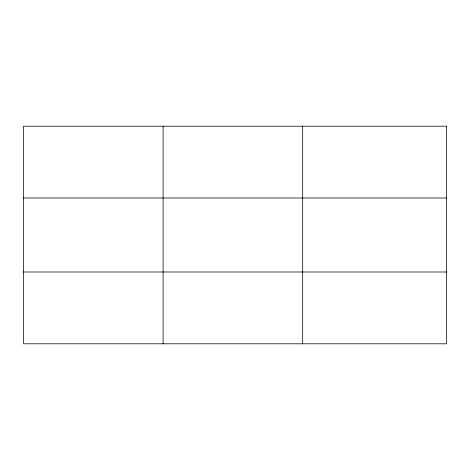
<?xml version="1.0" encoding="UTF-8"?>
<svg xmlns="http://www.w3.org/2000/svg" width="470" height="470" viewBox="0 0 470 470"><rect width="100%" height="100%" fill="white"/><g stroke="black" fill="none" stroke-linecap="round" stroke-linejoin="round"><path stroke-width="0.7" d="M163.09 343.799L163.09 126.201M302.68 343.799L302.68 126.201M23.5 198.005L446.5 198.005M23.5 271.995L446.5 271.995M446.5 126.201L446.5 343.799L23.5 343.799L23.5 126.201L446.5 126.201"/></g></svg>
